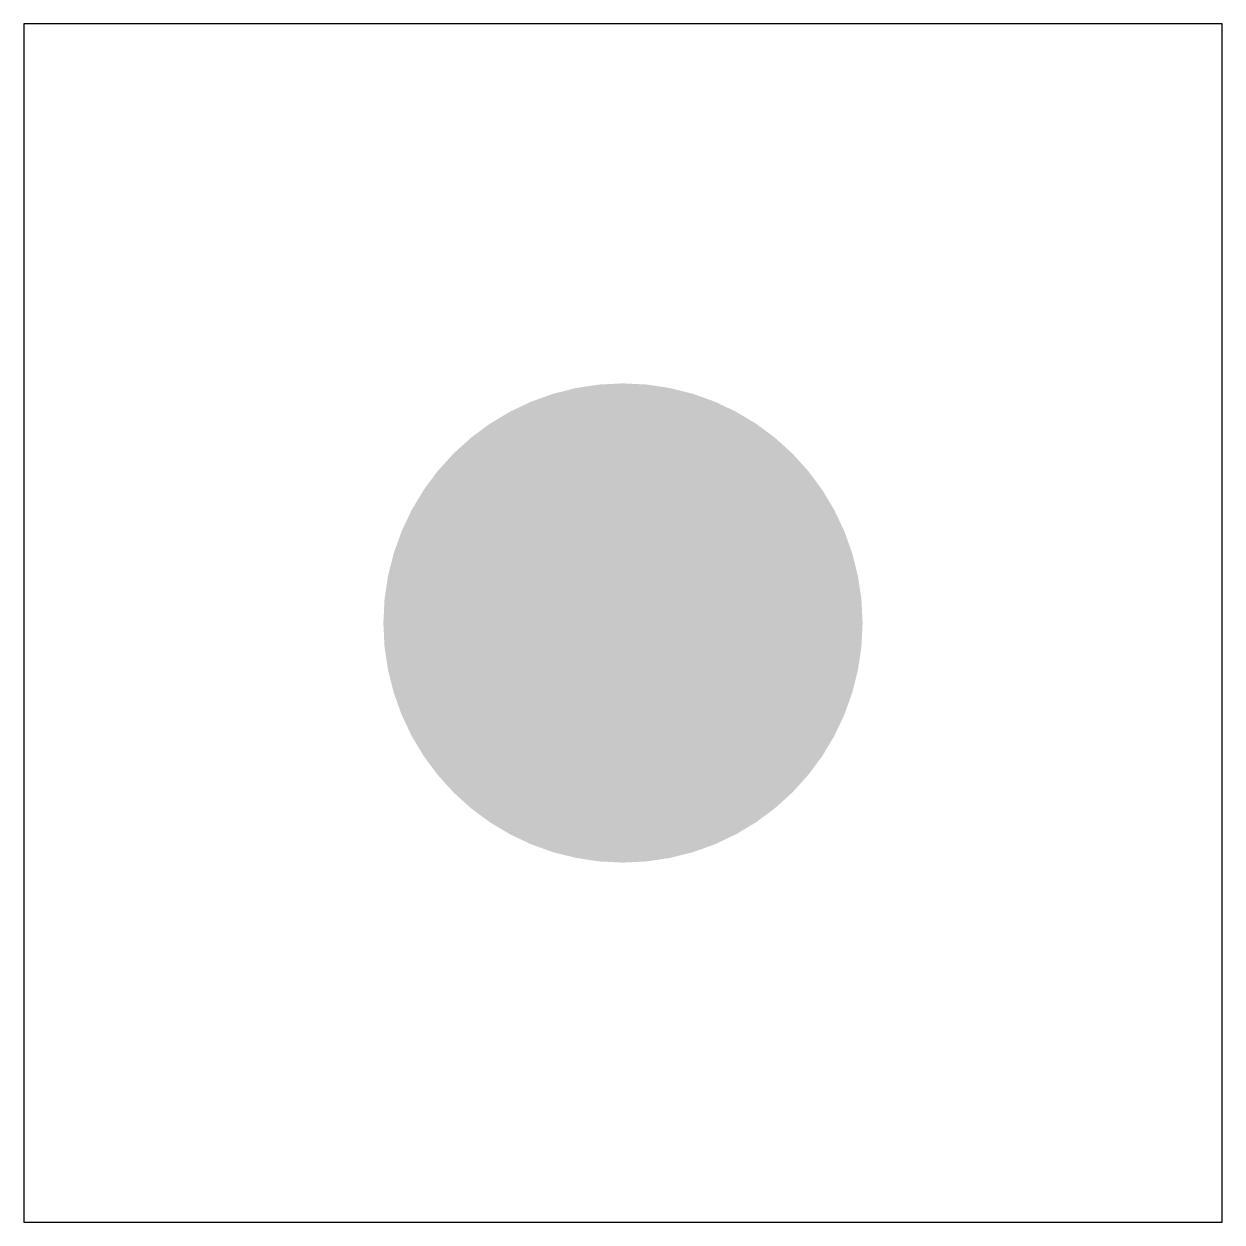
# Model space of a CAD drawing. Header units: millimetres. Extents: x -51.493 to -51.243, y 52.422 to 52.672.
import ezdxf

# ---------------------------------------------------------------- set-up
doc = ezdxf.new("R2010")
doc.units = ezdxf.units.MM
doc.header["$LTSCALE"] = 10
doc.layers.add('Inc_símbolos', color=2, linetype='Continuous')

msp = doc.modelspace()

# ---------------------------------------------------------------- linework, layer by layer
at = {"layer": 'Inc_símbolos', "color": 2}
msp.add_lwpolyline([(-51.4934, 52.42185), (-51.2434, 52.42185), (-51.2434, 52.67185), (-51.4934, 52.67185)], close=True, dxfattribs=at)
at = {"layer": 'Inc_símbolos', "color": 1, "const_width": 0.05}
msp.add_lwpolyline([(-51.3934, 52.54685, 1), (-51.3434, 52.54685, 1)], format="xyb", close=True, dxfattribs=at)

doc.saveas('drawing.dxf')
